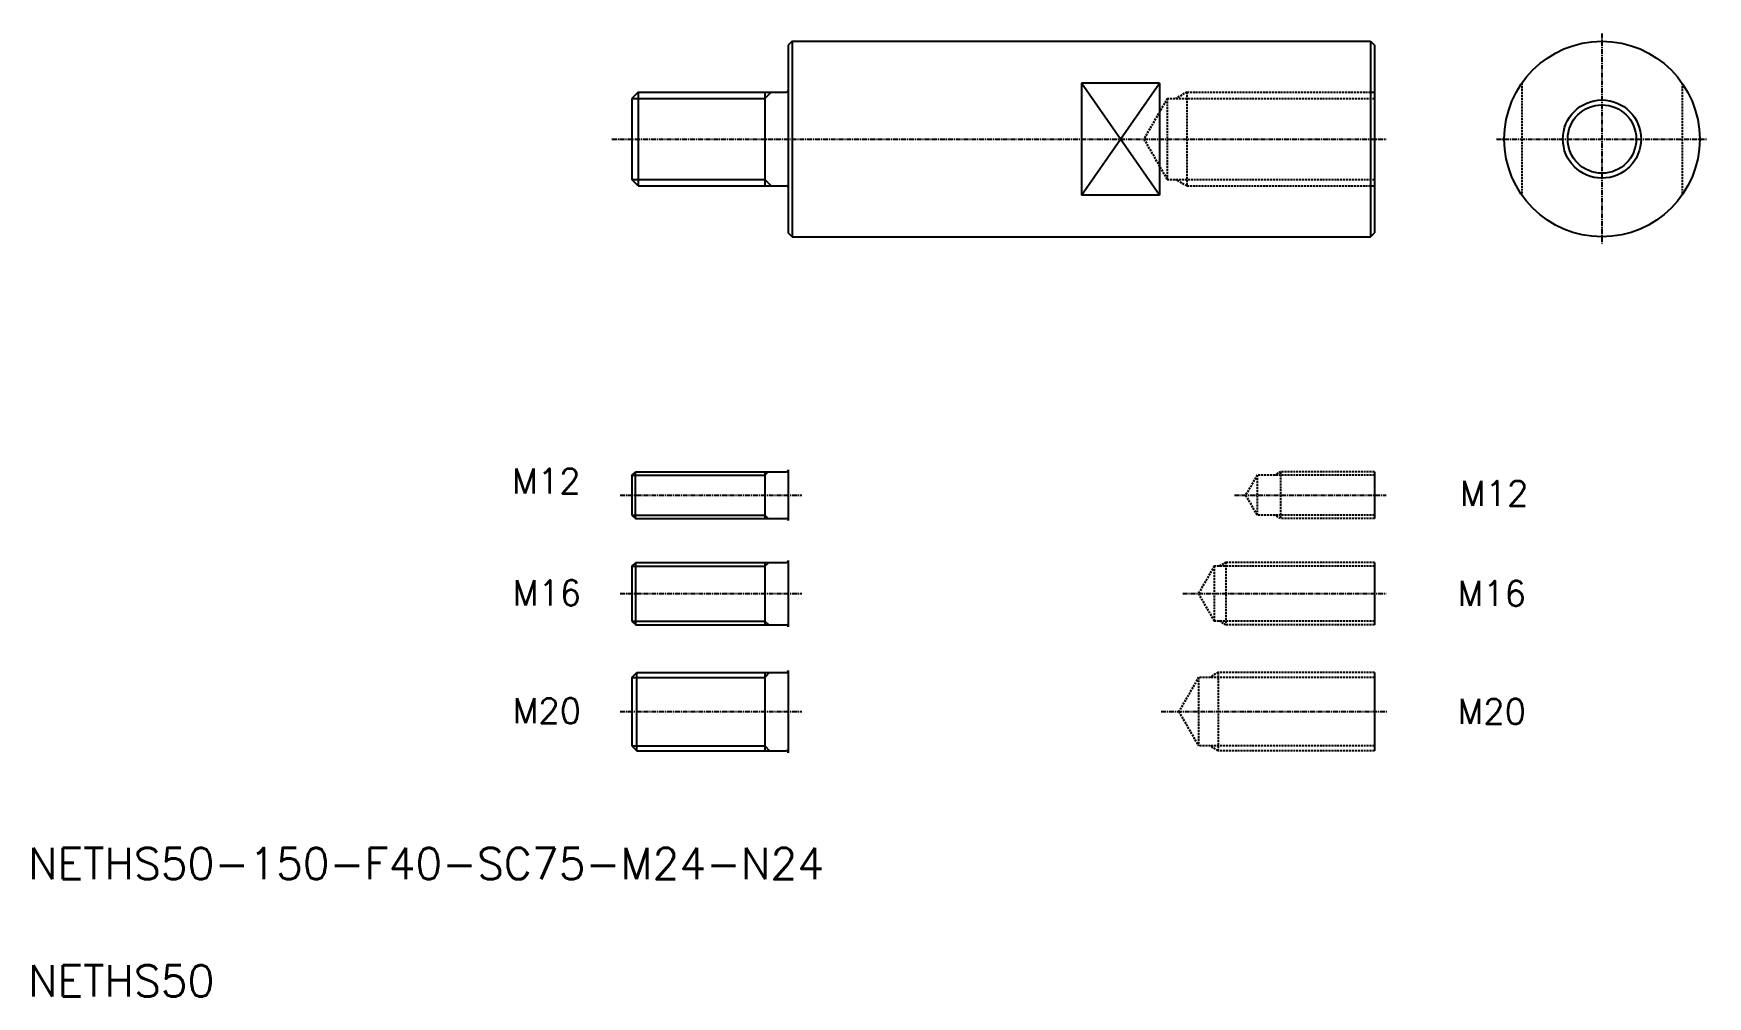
# Model space of a CAD drawing. Extents: x 21 to 450, y 20 to 266.
import ezdxf

# ---------------------------------------------------------------- set-up
doc = ezdxf.new("R2010")
doc.units = 0
doc.linetypes.add('CENTER', pattern=[2, 1.25, -0.25, 0.25, -0.25])
doc.linetypes.add('DASHED', pattern=[0.75, 0.5, -0.25])
doc.layers.get('0').update_dxf_attribs({"linetype": 'CONTINUOUS'})
doc.layers.add('CENTER', color=1, linetype='CENTER')
doc.styles.get("Standard").update_dxf_attribs({"font": 'txt', "height": 6.4, "bigfont": 'BIGFONT'})

msp = doc.modelspace()

# ---------------------------------------------------------------- linework, layer by layer
at = {"color": 7, "linetype": 'CONTINUOUS'}
for p, q in [((215.49, 264.29), (214.49, 263.29)), ((214.49, 263.29), (214.49, 215.29)), ((215.49, 264.29), (363.49, 264.29)), ((215.49, 264.29), (215.49, 214.29)), ((363.49, 264.29), (364.49, 263.29)), ((363.49, 264.29), (363.49, 214.29)), ((364.49, 263.29), (364.49, 215.29)), ((289.49, 253.6), (289.49, 224.98)), ((309.49, 253.6), (289.49, 253.6)), ((309.49, 253.6), (309.49, 224.98)), ((176.12, 251.29), (174.49, 249.67)), ((174.49, 249.67), (174.49, 228.91)), ((176.12, 251.29), (213.99, 251.29)), ((176.12, 251.29), (176.12, 227.29)), ((208.49, 251.29), (208.49, 227.29)), ((176.12, 227.29), (174.49, 228.91)), ((176.12, 227.29), (213.99, 227.29)), ((309.49, 224.98), (289.49, 224.98)), ((215.49, 214.29), (214.49, 215.29)), ((215.49, 214.29), (363.49, 214.29)), ((363.49, 214.29), (364.49, 215.29)), ((174.49, 153.33), (175.37, 154.21)), ((175.37, 154.21), (213.99, 154.21)), ((175.37, 142.21), (175.37, 154.21)), ((208.49, 154.21), (208.49, 142.21)), ((214.49, 154.71), (214.49, 141.71)), ((364.49, 154.21), (364.49, 142.21)), ((174.49, 153.33), (174.49, 143.08)), ((174.49, 143.08), (175.37, 142.21)), ((175.37, 142.21), (213.99, 142.21)), ((182.52, 142.21), (182.52, 142.21)), ((199.68, 142.21), (199.68, 142.21)), ((174.49, 130.03), (175.49, 131.03)), ((174.49, 130.03), (174.49, 116.03)), ((175.49, 131.03), (213.99, 131.03)), ((175.49, 115.03), (175.49, 131.03)), ((208.49, 131.03), (208.49, 115.03)), ((214.49, 131.53), (214.49, 114.53)), ((364.49, 131.03), (364.49, 115.03)), ((174.49, 116.03), (175.49, 115.03)), ((175.49, 115.03), (213.99, 115.03)), ((174.49, 101.61), (175.74, 102.86)), ((175.74, 82.86), (175.74, 102.86)), ((175.74, 102.86), (213.99, 102.86)), ((208.49, 102.86), (208.49, 82.86)), ((214.49, 103.36), (214.49, 82.36)), ((364.49, 102.86), (364.49, 82.86)), ((174.49, 101.61), (174.49, 84.11)), ((174.49, 84.11), (175.74, 82.86)), ((175.74, 82.86), (213.99, 82.86))]:
    msp.add_line(p, q, dxfattribs=at)
at = {"color": 3, "linetype": 'CONTINUOUS'}
for p, q in [((289.49, 224.98), (309.49, 253.6)), ((309.49, 224.98), (289.49, 253.6)), ((174.49, 249.67), (208.49, 249.67)), ((208.49, 249.67), (210.12, 251.29)), ((174.49, 228.91), (208.49, 228.91)), ((208.49, 228.91), (210.12, 227.29)), ((208.49, 153.33), (209.37, 154.21)), ((174.49, 153.33), (208.49, 153.33)), ((174.49, 143.08), (208.49, 143.08)), ((208.49, 143.08), (209.37, 142.21)), ((174.49, 130.03), (208.49, 130.03)), ((208.49, 130.03), (209.49, 131.03)), ((174.49, 116.03), (208.49, 116.03)), ((208.49, 116.03), (209.49, 115.03)), ((208.49, 101.61), (209.74, 102.86)), ((174.49, 101.61), (208.49, 101.61)), ((174.49, 84.11), (208.49, 84.11)), ((208.49, 84.11), (209.74, 82.86))]:
    msp.add_line(p, q, dxfattribs=at)
at = {"color": 3, "linetype": 'DASHED'}
for p, q in [((402.21, 253.6), (402.21, 224.98)), ((443.21, 253.6), (443.21, 224.98)), ((311.49, 249.67), (305.5, 239.29)), ((311.49, 249.67), (364.49, 249.67)), ((311.49, 249.67), (311.49, 228.91)), ((316.49, 251.29), (313.68, 249.67)), ((316.49, 251.29), (364.49, 251.29)), ((316.49, 251.29), (316.49, 227.29)), ((305.5, 239.29), (311.49, 228.91)), ((311.49, 228.91), (364.49, 228.91)), ((316.49, 227.29), (313.68, 228.91)), ((316.49, 227.29), (364.49, 227.29)), ((340.49, 154.21), (338.98, 153.33)), ((364.49, 154.21), (340.49, 154.21)), ((340.49, 154.21), (340.49, 142.21)), ((334.49, 153.33), (331.53, 148.21)), ((364.49, 153.33), (334.49, 153.33)), ((334.49, 153.33), (334.49, 143.08)), ((331.53, 148.21), (334.49, 143.08)), ((364.49, 143.08), (334.49, 143.08)), ((340.49, 142.21), (338.98, 143.08)), ((364.49, 142.21), (340.49, 142.21)), ((323.49, 130.03), (319.45, 123.03)), ((364.49, 130.03), (323.49, 130.03)), ((323.49, 130.03), (323.49, 116.03)), ((326.49, 131.03), (324.76, 130.03)), ((364.49, 131.03), (326.49, 131.03)), ((326.49, 131.03), (326.49, 115.03)), ((364.49, 130.03), (326.49, 130.03)), ((319.45, 123.03), (323.49, 116.03)), ((364.49, 116.03), (323.49, 116.03)), ((326.49, 115.03), (324.76, 116.03)), ((364.49, 116.03), (326.49, 116.03)), ((364.49, 115.03), (326.49, 115.03)), ((324.49, 102.86), (322.33, 101.61)), ((364.49, 102.86), (324.49, 102.86)), ((324.49, 102.86), (324.49, 82.86)), ((319.49, 101.61), (314.44, 92.86)), ((364.49, 101.61), (319.49, 101.61)), ((319.49, 101.61), (319.49, 84.11)), ((364.49, 101.61), (324.49, 101.61)), ((314.44, 92.86), (319.49, 84.11)), ((364.49, 84.11), (319.49, 84.11)), ((324.49, 82.86), (322.33, 84.11)), ((364.49, 84.11), (324.49, 84.11)), ((364.49, 82.86), (324.49, 82.86))]:
    msp.add_line(p, q, dxfattribs=at)
at = {"color": 7, "linetype": 'CONTINUOUS'}
for radius in [25, 8.75]:
    msp.add_circle((422.71, 239.29), radius, dxfattribs=at)
at = {"color": 3, "linetype": 'CONTINUOUS'}
msp.add_circle((422.71, 239.29), 10, dxfattribs=at)
at = {"color": 7, "linetype": 'CONTINUOUS'}
for centre, start, end in [((213.99, 251.79), 270, 0), ((213.99, 226.79), 0, 90), ((213.99, 154.71), 270, 0), ((213.99, 141.71), 0, 90), ((213.99, 131.53), 270, 0), ((213.99, 114.53), 0, 90), ((213.99, 103.36), 270, 0), ((213.99, 82.36), 0, 90)]:
    msp.add_arc(centre, 0.5, start, end, dxfattribs=at)
at = {"layer": 'CENTER', "color": 1, "linetype": 'CENTER'}
for p, q in [((422.71, 266.29), (422.71, 212.29)), ((169.36, 239.29), (367.49, 239.29)), ((395.71, 239.29), (449.71, 239.29)), ((171.49, 148.21), (217.94, 148.21)), ((328.68, 148.21), (367.49, 148.21)), ((171.49, 123.03), (217.94, 123.03)), ((315.44, 123.03), (367.49, 123.03)), ((171.49, 92.86), (217.94, 92.86)), ((309.95, 92.86), (367.76, 92.86))]:
    msp.add_line(p, q, dxfattribs=at)

# ---------------------------------------------------------------- texts
at = {"color": 7, "linetype": 'CONTINUOUS'}
for s, height, p in [('M12', 6.4, (143.8, 148.64)), ('M12', 6.4, (386.33, 145.52)), ('M16', 6.4, (143.96, 120.04)), ('M16', 6.4, (385.72, 119.88)), ('M20', 6.4, (143.96, 89.88)), ('M20', 6.4, (385.72, 89.71)), ('NETHS50-150-F40-SC75-M24-N24', 8, (20, 50)), ('NETHS50', 8, (20, 20))]:
    msp.add_text(s, height=height, dxfattribs=at).set_placement(p)

doc.saveas('drawing.dxf')
